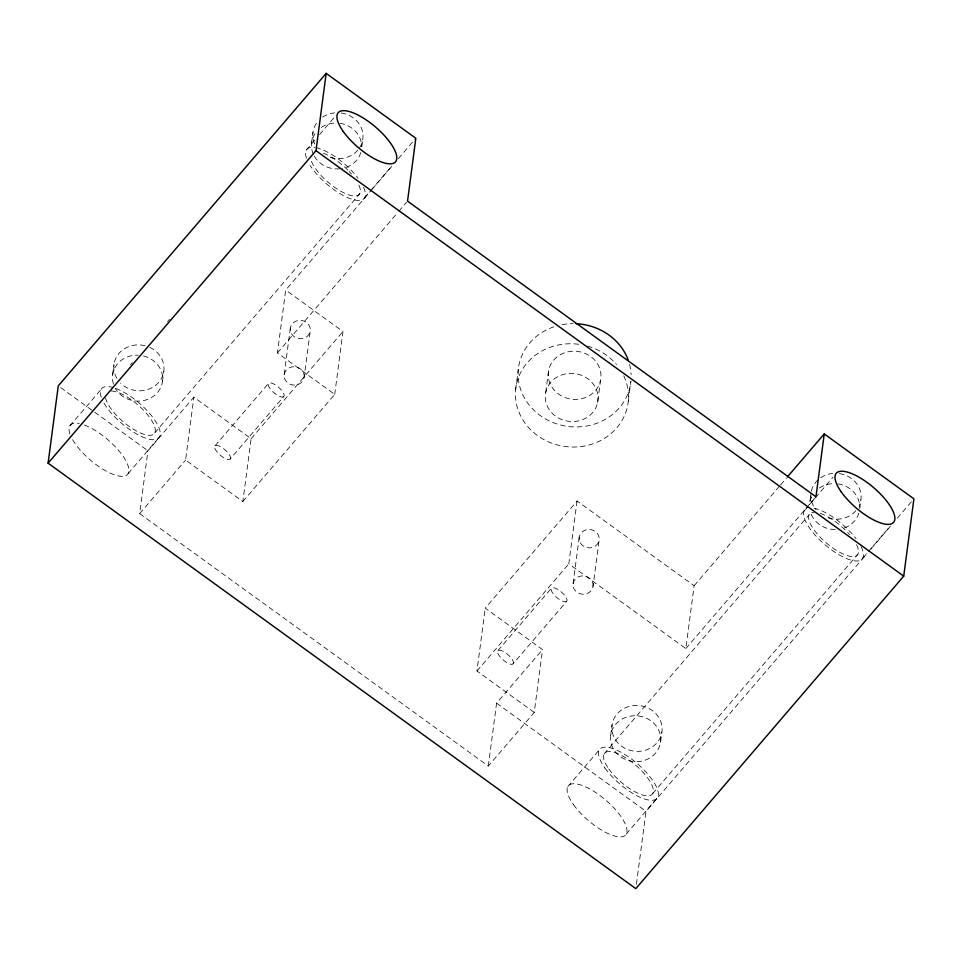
<?xml version="1.0" encoding="UTF-8"?>
<svg xmlns="http://www.w3.org/2000/svg" width="962" height="962" viewBox="0 0 962 962"><rect width="100%" height="100%" fill="white"/><g stroke="black" fill="none" stroke-linecap="round" stroke-linejoin="round"><path stroke-width="0.72" stroke-dasharray="4.81 3.61" d="M112.638 374.579L113.997 364.273M577.08 500.986L568.807 563.852L685.846 648.58L694.131 585.726L577.08 500.986L485.233 608.14L542.508 649.603L534.235 712.457L488.311 766.041L139.658 513.636L147.932 450.781L193.855 397.198L251.13 438.672L242.857 501.527L185.582 460.064L193.855 397.198M162.458 381.71L163.805 371.404M242.857 501.527L334.704 394.384L277.429 352.922L285.702 290.055L371.152 190.38M311.64 142.436L312.999 132.131M284.211 374.495L290.32 328.126M304.136 377.344A10.065 9.163 7.5 0 0 290.332 367.352A10.065 9.163 7.5 0 0 288.047 383.068A10.065 9.163 7.5 0 0 304.136 377.344L310.245 330.976A10.065 9.163 7.5 0 0 296.44 320.983A10.065 9.163 7.5 0 0 294.156 336.688A10.065 9.163 7.5 0 0 310.245 330.976M361.844 146.609L362.818 139.249M334.704 394.384L342.977 331.517L285.702 290.055M534.235 712.457L476.96 670.995L485.233 608.14M515.656 389.526L518.302 369.432M488.311 766.041L496.584 703.174L542.508 649.603M545.743 392.472L548.665 370.322M573.099 583.633L579.208 537.253M597.618 402.441A26.419 24.062 7.5 0 0 562.89 374.543A26.419 24.062 7.5 0 0 554.533 415.392A26.419 24.062 7.5 0 0 597.618 402.441L600.541 380.279A26.419 24.062 7.5 0 0 565.812 352.381A26.419 24.062 7.5 0 0 557.455 393.23A26.419 24.062 7.5 0 0 600.541 380.279M593.025 586.471A10.065 9.163 7.5 0 0 579.22 576.491A10.065 9.163 7.5 0 0 576.935 592.195A10.065 9.163 7.5 0 0 593.025 586.471L599.134 540.103A10.065 9.163 7.5 0 0 585.329 530.11A10.065 9.163 7.5 0 0 583.044 545.827A10.065 9.163 7.5 0 0 599.134 540.103M628.258 401.262L630.904 381.168A56.614 51.563 7.5 0 1 577.813 426.924A56.614 51.563 7.5 0 1 519.24 384.511A56.614 51.563 7.5 0 1 555.206 326.371M610.714 735.148L612.072 724.843M636.423 884.174L646.007 811.339L866.966 553.583M660.533 742.279A25.156 22.92 7.5 0 0 626.021 717.291A25.156 22.92 7.5 0 0 620.322 756.565A25.156 22.92 7.5 0 0 660.533 742.279L661.892 731.974A25.156 22.92 7.5 0 0 627.38 706.986A25.156 22.92 7.5 0 0 621.68 746.259A25.156 22.92 7.5 0 0 661.892 731.974M859.727 508.657L860.894 499.819M69.769 425.974L101.142 389.357M306.277 150.072L314.839 140.091M319.588 134.536L335.75 115.68M130.435 364.838L132.383 362.566M167.556 321.536L169.504 319.264M154.678 432.972L359.8 193.675M128.162 473.544L159.548 436.94M364.67 197.643L369.42 192.099M370.382 190.981L392.243 165.476M372.126 189.237L392.52 165.452M398.34 158.658L415.825 138.263M139.658 513.636L185.582 460.064M277.429 352.922L397.835 212.458M398.809 211.327L406.577 202.26M215.031 445.791L268.614 383.297M230.146 459.066A10.065 3.571 40.6 0 0 221.056 446.957A10.065 3.571 40.6 0 0 216.57 451.274A10.065 3.571 40.6 0 0 230.146 459.066L283.73 396.572A10.065 3.571 40.6 0 0 274.627 384.451A10.065 3.571 40.6 0 0 270.154 388.768A10.065 3.571 40.6 0 0 283.73 396.572M251.13 438.672L342.977 331.517M476.96 670.995L568.807 563.852M497.943 650.601L551.515 588.095M513.059 663.876A10.065 3.571 40.6 0 0 503.956 651.767A10.065 3.571 40.6 0 0 499.482 656.072A10.065 3.571 40.6 0 0 513.059 663.876L566.63 601.37A10.065 3.571 40.6 0 0 557.539 589.261A10.065 3.571 40.6 0 0 553.054 593.566A10.065 3.571 40.6 0 0 566.63 601.37M694.131 585.726L779.581 486.038M780.555 484.908L786.375 478.114M685.846 648.58L815.968 496.801M567.845 786.543L599.23 749.927M804.352 510.642L832.888 477.356M604.1 753.895L809.222 514.598M652.753 793.542L857.888 554.244M626.25 834.114L657.623 797.498M862.758 558.213L867.508 552.657M868.458 551.551L889.381 527.152M870.887 549.013L890.439 526.202M897.281 518.229L911.94 501.118M60.702 387.626L93.41 411.315M94.625 412.181L147.932 450.781M496.584 703.174L646.007 811.339M84.391 425.012A37.746 13.408 40.6 0 1 125.625 460.341A37.746 13.408 40.6 0 1 111.676 473.761A37.746 13.408 40.6 0 1 71.416 437.494M69.913 433.958A37.746 13.408 40.6 0 1 79.269 423.533M858.898 513.059A25.156 22.92 7.5 0 1 841.75 528.727M835.281 529.521A25.156 22.92 7.5 0 1 810.196 511.363M811.423 497.258A25.156 22.92 7.5 0 0 809.727 503.006L811.074 492.7A25.156 22.92 7.5 0 0 816.041 509.776M819.347 488.011A25.156 22.92 7.5 0 1 833.982 483.609M837.926 483.886A25.156 22.92 7.5 0 1 859.751 507.13M360.81 152.489A25.156 22.92 7.5 0 1 342.4 168.446M339.814 168.819A25.156 22.92 7.5 0 1 313.865 155.351M313.335 154.257A25.156 22.92 7.5 0 1 316.63 131.578M321.272 127.441A25.156 22.92 7.5 0 1 337.229 123.076M339.851 123.316A25.156 22.92 7.5 0 1 361.676 146.573M143.422 355.964A25.156 22.92 7.5 0 1 157.467 392.568A25.156 22.92 7.5 0 1 115.452 388.588M113.456 384.115A25.156 22.92 7.5 0 1 138.227 355.218M839.285 473.581A25.156 22.92 7.5 0 1 859.198 505.567M855.915 510.678A25.156 22.92 7.5 0 1 826.358 517.243M811.351 491.221A25.156 22.92 7.5 0 1 818.71 479.22M820.706 477.705A25.156 22.92 7.5 0 1 832.719 473.436M341.197 113.011A25.156 22.92 7.5 0 1 359.319 148.172M357.828 150.12A25.156 22.92 7.5 0 1 328.27 156.674M314.682 143.951A25.156 22.92 7.5 0 1 317.977 121.272M322.619 117.136A25.156 22.92 7.5 0 1 334.644 112.867M149.723 347.366A25.156 22.92 7.5 0 1 159.223 381.794A25.156 22.92 7.5 0 1 120.659 383.225M116.811 378.282A25.156 22.92 7.5 0 1 120.238 352.056A25.156 22.92 7.5 0 1 148.533 346.861M856.517 544.636A31.457 11.171 40.6 0 1 846.825 555.447A31.457 11.171 40.6 0 1 814.742 530.783A31.457 11.171 40.6 0 1 814.405 512.265M820.285 513.407A31.457 11.171 40.6 0 1 849.566 534.595M111.195 390.993A31.457 11.171 40.6 0 1 150.769 419.047A31.457 11.171 40.6 0 1 138.925 432.251A31.457 11.171 40.6 0 1 105.483 397.354M358.91 185.089A31.457 11.171 40.6 0 1 342.821 192.34A31.457 11.171 40.6 0 1 311.267 160.69M323.328 153.235A31.457 11.171 40.6 0 1 348.292 170.563M349.122 171.428A31.457 11.171 40.6 0 1 351.479 174.038M623.737 375.817A56.614 51.563 7.5 0 1 585.004 445.923A56.614 51.563 7.5 0 1 515.5 396.861A56.614 51.563 7.5 0 1 579.136 344.336M587.481 346.092A56.614 51.563 7.5 0 1 616.462 364.55M562.012 324.687A56.614 51.563 7.5 0 1 573.28 323.653M629.557 364.394A56.614 51.563 7.5 0 1 631.096 374.687M363.6 187.337A37.746 13.408 40.6 0 1 348.653 198.064A37.746 13.408 40.6 0 1 310.101 165.44M306.421 158.057A37.746 13.408 40.6 0 1 314.622 147.439M315.776 147.631A37.746 13.408 40.6 0 1 358.044 178.223M861.11 546.681A37.746 13.408 40.6 0 1 833.874 551.527A37.746 13.408 40.6 0 1 805.759 509.066M813.864 508.201A37.746 13.408 40.6 0 1 856.12 538.792M115.777 388.407A37.746 13.408 40.6 0 1 157.01 423.725A37.746 13.408 40.6 0 1 143.049 437.157A37.746 13.408 40.6 0 1 102.79 400.889M101.299 397.354A37.746 13.408 40.6 0 1 114.43 387.926M573.472 804.593A37.746 13.408 40.6 0 0 624.843 835.677A37.746 13.408 40.6 0 0 592.82 790.704A37.746 13.408 40.6 0 0 573.472 804.593M608.79 768.939A31.457 11.171 40.6 0 0 651.587 794.84A31.457 11.171 40.6 0 0 624.903 757.371A31.457 11.171 40.6 0 0 608.79 768.939M604.857 767.977A37.746 13.408 40.6 0 0 656.216 799.061A37.746 13.408 40.6 0 0 624.206 754.1A37.746 13.408 40.6 0 0 604.857 767.977"/><path stroke-width="1.44" d="M48.1 463.167L58.273 385.87L326.166 73.365L415.825 138.263L407.539 201.13L815.968 496.801L824.242 433.934L913.9 498.833L903.727 576.13L635.834 888.635L48.1 463.167L315.993 150.661L326.166 73.365M787.349 476.972L824.242 433.934M315.993 150.661L903.727 576.13M576.118 323.713A56.614 51.563 7.5 0 1 628.39 360.618M343.278 131.517A37.746 13.408 40.6 0 0 394.648 162.602A37.746 13.408 40.6 0 0 362.626 117.629A37.746 13.408 40.6 0 0 343.278 131.517M841.365 492.087A37.746 13.408 40.6 0 0 892.724 523.172A37.746 13.408 40.6 0 0 860.713 478.198A37.746 13.408 40.6 0 0 841.365 492.087"/></g></svg>
